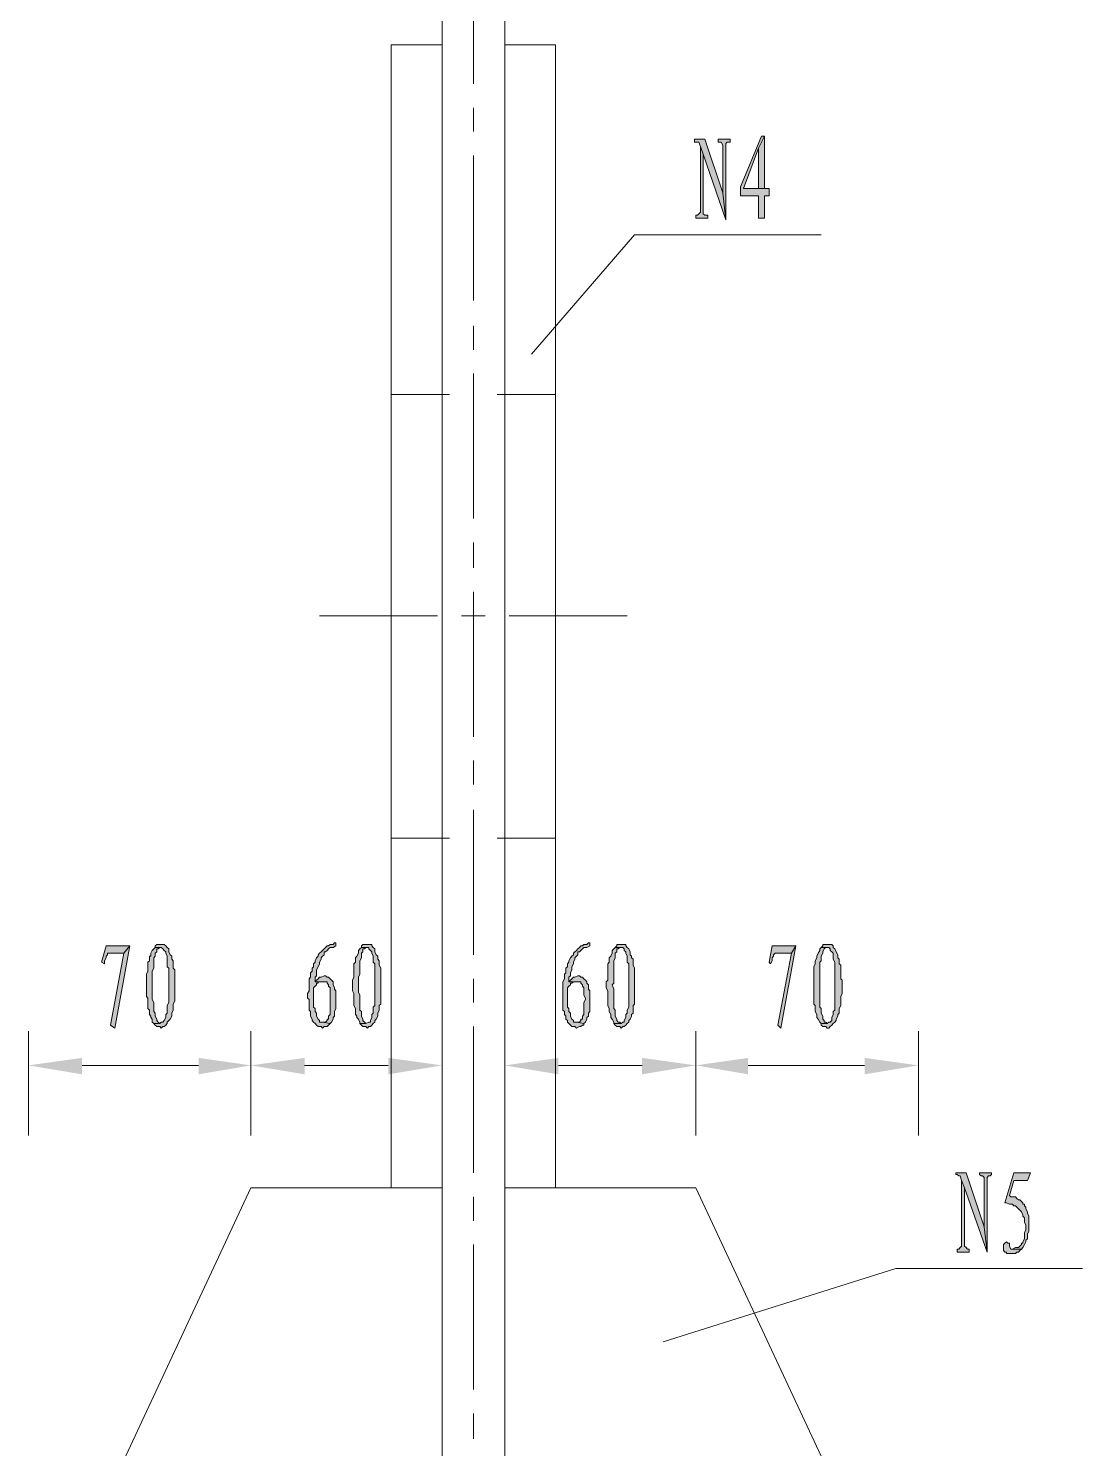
# Model space of a CAD drawing. Header units: millimetres. Extents: x 24 to 410, y 10 to 282.
# Drawn here: x 188.17 to 218.06, y 221.17 to 261.41 of the extents above; entities that cross this region are included whole.
import ezdxf

# ---------------------------------------------------------------- set-up
doc = ezdxf.new("R2010")
doc.units = ezdxf.units.MM

msp = doc.modelspace()

# ---------------------------------------------------------------- hatches: boundary and pattern name
h = msp.add_hatch(color=7)
h.dxf.hatch_style = 2
h.paths.add_polyline_path([(209.042, 258.360333), (208.957333, 258.360333), (208.364667, 256.921), (208.364667, 256.667), (208.872667, 256.667), (208.872667, 256.032), (209.042, 256.032), (209.042, 256.667), (209.169, 256.667), (209.169, 256.878667), (209.042, 256.878667), (208.449333, 256.878667), (208.872667, 258.021667)])
h = msp.add_hatch(color=7)
h.dxf.hatch_style = 2
h.paths.add_polyline_path([(209.042, 258.360333), (208.872667, 258.021667), (208.872667, 256.878667), (208.449333, 256.878667), (209.042, 256.878667)])
h = msp.add_hatch(color=7)
h.dxf.hatch_style = 2
h.paths.add_polyline_path([(207.348667, 258.275667), (207.052333, 258.275667), (207.052333, 258.191), (207.179333, 258.191), (207.221667, 258.064), (207.306333, 257.852333), (207.941333, 255.989667), (207.856667, 256.751667)])
h = msp.add_hatch(color=7)
h.dxf.hatch_style = 2
h.paths.add_polyline_path([(207.221667, 258.064), (207.221667, 256.201333), (207.179333, 256.159), (207.137, 256.116667), (207.094667, 256.116667), (207.094667, 256.032), (207.433333, 256.032), (207.433333, 256.116667), (207.348667, 256.116667), (207.306333, 256.159), (207.306333, 257.852333)])
h = msp.add_hatch(color=7)
h.dxf.hatch_style = 2
h.paths.add_polyline_path([(208.068333, 258.275667), (207.729667, 258.275667), (207.729667, 258.191), (207.814333, 258.191), (207.856667, 258.106333), (207.856667, 256.751667), (207.941333, 255.989667), (207.941333, 258.148667), (207.983667, 258.191), (208.068333, 258.191)])
h = msp.add_hatch(color=7)
h.dxf.hatch_style = 2
h.paths.add_polyline_path([(191.050333, 235.415667), (190.373, 235.415667), (190.246, 234.95), (190.330667, 234.907667), (190.330667, 234.992333), (190.373, 235.077), (190.373, 235.119333), (190.415333, 235.161667), (190.415333, 235.204), (190.457667, 235.204), (190.881, 235.204)])
h = msp.add_hatch(color=7)
h.dxf.hatch_style = 2
h.paths.add_polyline_path([(191.050333, 235.415667), (190.881, 235.204), (190.5, 233.172), (190.627, 233.087333)])
h = msp.add_hatch(color=7)
h.dxf.hatch_style = 2
h.paths.add_polyline_path([(191.939333, 235.458), (191.812333, 235.458), (191.77, 235.415667), (191.77, 235.373333), (191.939333, 235.373333), (191.981667, 235.331), (192.024, 235.288667), (192.066333, 235.246333), (192.066333, 235.204), (192.108667, 235.119333), (192.108667, 234.823), (192.151, 234.780667), (192.151, 234.315), (192.151, 234.272667), (192.151, 233.807), (192.108667, 233.722333), (192.108667, 233.510667), (192.066333, 233.468333), (192.066333, 233.383667), (192.024, 233.299), (191.981667, 233.256667), (191.939333, 233.256667), (191.897, 233.214333), (191.727667, 233.214333), (191.77, 233.172), (191.812333, 233.129667), (191.897, 233.129667), (191.939333, 233.087333), (191.981667, 233.129667), (192.024, 233.129667), (192.066333, 233.172), (192.108667, 233.214333), (192.108667, 233.256667), (192.151, 233.299), (192.193333, 233.341333), (192.235667, 233.426), (192.235667, 233.510667), (192.278, 233.595333), (192.278, 233.764667), (192.320333, 233.849333), (192.320333, 234.738333), (192.278, 234.780667), (192.278, 234.992333), (192.235667, 235.034667), (192.235667, 235.119333), (192.193333, 235.161667), (192.151, 235.246333), (192.151, 235.331), (192.108667, 235.373333), (192.066333, 235.415667), (192.024, 235.458)])
h = msp.add_hatch(color=7)
h.dxf.hatch_style = 2
h.paths.add_polyline_path([(196.892333, 235.500333), (196.85, 235.500333), (196.807667, 235.458), (196.723, 235.458), (196.680667, 235.415667), (196.638333, 235.415667), (196.596, 235.373333), (196.553667, 235.331), (196.511333, 235.288667), (196.469, 235.246333), (196.426667, 235.204), (196.384333, 235.161667), (196.384333, 235.119333), (196.342, 235.077), (196.299667, 234.992333), (196.299667, 234.95), (196.257333, 234.907667), (196.257333, 234.823), (196.215, 234.780667), (196.215, 234.696), (196.172667, 234.653667), (196.172667, 234.526667), (196.130333, 234.484333), (196.130333, 234.399667), (196.130333, 234.357333), (196.130333, 234.145667), (196.088, 234.061), (196.088, 233.934), (196.130333, 233.891667), (196.130333, 233.595333), (196.172667, 233.553), (196.172667, 233.426), (196.215, 233.341333), (196.215, 233.299), (196.257333, 233.256667), (196.299667, 233.214333), (196.342, 233.172), (196.384333, 233.129667), (196.469, 233.129667), (196.511333, 233.087333), (196.553667, 233.129667), (196.638333, 233.129667), (196.680667, 233.172), (196.723, 233.214333), (196.511333, 233.256667), (196.426667, 233.256667), (196.426667, 233.299), (196.384333, 233.341333), (196.342, 233.426), (196.342, 233.510667), (196.299667, 233.553), (196.299667, 233.637667), (196.257333, 233.68), (196.257333, 234.230333), (196.299667, 234.272667), (196.342, 234.315), (196.342, 234.357333), (196.384333, 234.357333), (196.384333, 234.399667), (196.469, 234.399667), (196.553667, 234.399667), (196.299667, 234.399667), (196.299667, 234.526667), (196.342, 234.569), (196.342, 234.738333), (196.384333, 234.823), (196.426667, 234.907667), (196.426667, 234.95), (196.469, 235.034667), (196.469, 235.077), (196.511333, 235.119333), (196.553667, 235.161667), (196.553667, 235.246333), (196.596, 235.246333), (196.638333, 235.288667), (196.680667, 235.331), (196.723, 235.373333), (196.807667, 235.373333), (196.892333, 235.415667)])
h = msp.add_hatch(color=7)
h.dxf.hatch_style = 2
h.paths.add_polyline_path([(197.781333, 235.458), (197.654333, 235.458), (197.612, 235.415667), (197.612, 235.373333), (197.781333, 235.373333), (197.823667, 235.373333), (197.823667, 235.331), (197.866, 235.288667), (197.908333, 235.246333), (197.908333, 235.204), (197.950667, 235.119333), (197.950667, 234.95), (197.993, 234.907667), (197.993, 234.315), (197.993, 234.272667), (197.993, 233.722333), (197.950667, 233.68), (197.950667, 233.510667), (197.908333, 233.468333), (197.908333, 233.383667), (197.866, 233.299), (197.866, 233.256667), (197.823667, 233.256667), (197.739, 233.214333), (197.569667, 233.214333), (197.612, 233.172), (197.654333, 233.129667), (197.739, 233.129667), (197.781333, 233.087333), (197.823667, 233.129667), (197.866, 233.129667), (197.908333, 233.172), (197.950667, 233.214333), (197.993, 233.256667), (197.993, 233.299), (198.035333, 233.341333), (198.077667, 233.426), (198.077667, 233.510667), (198.12, 233.595333), (198.12, 233.722333), (198.162333, 233.764667), (198.162333, 234.780667), (198.12, 234.865333), (198.12, 234.992333), (198.077667, 235.034667), (198.077667, 235.119333), (198.035333, 235.161667), (197.993, 235.246333), (197.993, 235.331), (197.950667, 235.373333), (197.908333, 235.415667), (197.908333, 235.458), (197.866, 235.458)])
h = msp.add_hatch(color=7)
h.dxf.hatch_style = 2
h.paths.add_polyline_path([(204.089, 235.500333), (204.046667, 235.500333), (204.004333, 235.458), (203.919667, 235.458), (203.877333, 235.415667), (203.835, 235.415667), (203.792667, 235.373333), (203.750333, 235.331), (203.708, 235.288667), (203.665667, 235.246333), (203.623333, 235.204), (203.623333, 235.161667), (203.581, 235.119333), (203.538667, 235.077), (203.496333, 234.992333), (203.496333, 234.95), (203.454, 234.907667), (203.454, 234.823), (203.411667, 234.780667), (203.411667, 234.653667), (203.369333, 234.611333), (203.369333, 234.484333), (203.327, 234.399667), (203.327, 234.357333), (203.327, 233.595333), (203.369333, 233.553), (203.369333, 233.468333), (203.411667, 233.426), (203.411667, 233.341333), (203.454, 233.299), (203.454, 233.256667), (203.496333, 233.214333), (203.538667, 233.172), (203.581, 233.129667), (203.665667, 233.129667), (203.708, 233.087333), (203.792667, 233.129667), (203.835, 233.129667), (203.877333, 233.172), (203.919667, 233.172), (203.919667, 233.214333), (203.708, 233.256667), (203.623333, 233.256667), (203.623333, 233.299), (203.581, 233.341333), (203.538667, 233.426), (203.538667, 233.510667), (203.496333, 233.553), (203.496333, 233.637667), (203.454, 233.68), (203.454, 234.230333), (203.496333, 234.272667), (203.538667, 234.315), (203.538667, 234.357333), (203.581, 234.357333), (203.623333, 234.399667), (203.750333, 234.399667), (203.496333, 234.399667), (203.496333, 234.526667), (203.538667, 234.569), (203.538667, 234.653667), (203.581, 234.738333), (203.581, 234.823), (203.623333, 234.907667), (203.623333, 234.95), (203.665667, 235.034667), (203.665667, 235.077), (203.708, 235.119333), (203.750333, 235.161667), (203.750333, 235.246333), (203.792667, 235.246333), (203.835, 235.288667), (203.877333, 235.331), (203.919667, 235.373333), (204.004333, 235.373333), (204.089, 235.415667)])
h = msp.add_hatch(color=7)
h.dxf.hatch_style = 2
h.paths.add_polyline_path([(204.978, 235.458), (204.851, 235.458), (204.851, 235.415667), (204.808667, 235.373333), (205.020333, 235.373333), (205.062667, 235.331), (205.062667, 235.288667), (205.105, 235.246333), (205.105, 235.204), (205.147333, 235.119333), (205.147333, 234.95), (205.189667, 234.907667), (205.189667, 234.315), (205.189667, 234.272667), (205.189667, 233.68), (205.147333, 233.595333), (205.147333, 233.510667), (205.105, 233.468333), (205.105, 233.383667), (205.062667, 233.299), (205.062667, 233.256667), (205.020333, 233.256667), (204.978, 233.214333), (204.766333, 233.214333), (204.808667, 233.172), (204.851, 233.129667), (204.935667, 233.129667), (204.978, 233.087333), (205.020333, 233.129667), (205.062667, 233.129667), (205.105, 233.172), (205.147333, 233.214333), (205.189667, 233.256667), (205.189667, 233.299), (205.232, 233.341333), (205.274333, 233.426), (205.274333, 233.468333), (205.316667, 233.510667), (205.316667, 233.722333), (205.359, 233.764667), (205.359, 234.780667), (205.316667, 234.865333), (205.316667, 235.034667), (205.274333, 235.077), (205.274333, 235.119333), (205.232, 235.161667), (205.232, 235.246333), (205.189667, 235.331), (205.147333, 235.373333), (205.105, 235.415667), (205.105, 235.458), (205.062667, 235.458)])
h = msp.add_hatch(color=7)
h.dxf.hatch_style = 2
h.paths.add_polyline_path([(209.931, 235.415667), (209.253667, 235.415667), (209.169, 234.95), (209.211333, 234.907667), (209.253667, 234.992333), (209.253667, 235.077), (209.296, 235.119333), (209.296, 235.161667), (209.338333, 235.204), (209.804, 235.204)])
h = msp.add_hatch(color=7)
h.dxf.hatch_style = 2
h.paths.add_polyline_path([(209.931, 235.415667), (209.804, 235.204), (209.423, 233.172), (209.507667, 233.087333)])
h = msp.add_hatch(color=7)
h.dxf.hatch_style = 2
h.paths.add_polyline_path([(210.82, 235.458), (210.693, 235.458), (210.693, 235.415667), (210.650667, 235.373333), (210.862333, 235.373333), (210.904667, 235.331), (210.904667, 235.288667), (210.947, 235.246333), (210.989333, 235.204), (210.989333, 235.034667), (211.031667, 234.95), (211.031667, 234.315), (211.031667, 234.272667), (211.031667, 233.595333), (210.989333, 233.553), (210.989333, 233.468333), (210.947, 233.383667), (210.947, 233.299), (210.904667, 233.256667), (210.862333, 233.256667), (210.82, 233.214333), (210.650667, 233.214333), (210.650667, 233.172), (210.693, 233.129667), (210.777667, 233.129667), (210.82, 233.087333), (210.862333, 233.087333), (210.904667, 233.129667), (210.947, 233.172), (210.989333, 233.214333), (211.031667, 233.256667), (211.074, 233.299), (211.074, 233.341333), (211.116333, 233.426), (211.116333, 233.468333), (211.158667, 233.510667), (211.158667, 233.637667), (211.201, 233.722333), (211.201, 233.976333), (211.243333, 234.061), (211.243333, 234.442), (211.201, 234.484333), (211.201, 234.865333), (211.158667, 234.907667), (211.158667, 235.034667), (211.116333, 235.077), (211.116333, 235.161667), (211.074, 235.246333), (211.031667, 235.331), (210.989333, 235.373333), (210.989333, 235.415667), (210.947, 235.458)])
h = msp.add_hatch(color=7)
h.dxf.hatch_style = 2
h.paths.add_polyline_path([(191.77, 235.373333), (191.727667, 235.331), (191.685333, 235.288667), (191.643, 235.204), (191.643, 235.119333), (191.600667, 235.119333), (191.600667, 234.992333), (191.558333, 234.95), (191.558333, 234.696), (191.516, 234.611333), (191.516, 233.976333), (191.558333, 233.934), (191.558333, 233.722333), (191.558333, 233.637667), (191.600667, 233.595333), (191.600667, 233.468333), (191.643, 233.426), (191.643, 233.383667), (191.685333, 233.341333), (191.685333, 233.256667), (191.727667, 233.214333), (191.897, 233.214333), (191.854667, 233.256667), (191.812333, 233.299), (191.812333, 233.341333), (191.77, 233.426), (191.77, 233.510667), (191.727667, 233.553), (191.727667, 233.807), (191.685333, 233.891667), (191.685333, 234.696), (191.727667, 234.780667), (191.727667, 235.077), (191.77, 235.119333), (191.77, 235.204), (191.812333, 235.246333), (191.812333, 235.331), (191.854667, 235.331), (191.897, 235.373333), (191.939333, 235.373333)])
h = msp.add_hatch(color=7)
h.dxf.hatch_style = 2
h.paths.add_polyline_path([(197.612, 235.373333), (197.569667, 235.331), (197.527333, 235.288667), (197.527333, 235.204), (197.485, 235.119333), (197.442667, 235.077), (197.442667, 234.95), (197.400333, 234.907667), (197.400333, 234.526667), (197.358, 234.442), (197.358, 234.145667), (197.400333, 234.061), (197.400333, 233.722333), (197.442667, 233.637667), (197.442667, 233.468333), (197.485, 233.426), (197.485, 233.383667), (197.527333, 233.341333), (197.569667, 233.256667), (197.569667, 233.214333), (197.739, 233.214333), (197.696667, 233.256667), (197.654333, 233.299), (197.654333, 233.341333), (197.612, 233.426), (197.612, 233.553), (197.569667, 233.595333), (197.569667, 234.018667), (197.527333, 234.103333), (197.527333, 234.526667), (197.569667, 234.611333), (197.569667, 234.992333), (197.612, 235.077), (197.612, 235.204), (197.654333, 235.246333), (197.654333, 235.331), (197.696667, 235.331), (197.739, 235.373333), (197.781333, 235.373333)])
h = msp.add_hatch(color=7)
h.dxf.hatch_style = 2
h.paths.add_polyline_path([(204.808667, 235.373333), (204.766333, 235.331), (204.724, 235.288667), (204.724, 235.204), (204.681667, 235.119333), (204.639333, 235.077), (204.639333, 234.95), (204.597, 234.907667), (204.597, 234.442), (204.554667, 234.399667), (204.554667, 234.230333), (204.597, 234.145667), (204.597, 233.722333), (204.639333, 233.637667), (204.639333, 233.553), (204.681667, 233.468333), (204.681667, 233.383667), (204.724, 233.341333), (204.766333, 233.256667), (204.766333, 233.214333), (204.978, 233.214333), (204.935667, 233.256667), (204.893333, 233.256667), (204.851, 233.299), (204.851, 233.341333), (204.808667, 233.426), (204.808667, 233.595333), (204.766333, 233.637667), (204.766333, 234.188), (204.724, 234.315), (204.766333, 234.357333), (204.766333, 234.992333), (204.808667, 235.077), (204.808667, 235.204), (204.851, 235.246333), (204.851, 235.331), (204.893333, 235.331), (204.935667, 235.373333), (204.978, 235.373333)])
h = msp.add_hatch(color=7)
h.dxf.hatch_style = 2
h.paths.add_polyline_path([(210.650667, 235.373333), (210.608333, 235.331), (210.608333, 235.288667), (210.566, 235.204), (210.523667, 235.119333), (210.523667, 235.077), (210.481333, 234.992333), (210.481333, 234.907667), (210.439, 234.823), (210.439, 233.764667), (210.481333, 233.722333), (210.481333, 233.637667), (210.481333, 233.553), (210.523667, 233.468333), (210.523667, 233.383667), (210.566, 233.341333), (210.608333, 233.256667), (210.650667, 233.214333), (210.82, 233.214333), (210.777667, 233.256667), (210.735333, 233.256667), (210.735333, 233.299), (210.693, 233.341333), (210.693, 233.426), (210.650667, 233.510667), (210.650667, 233.637667), (210.608333, 233.68), (210.608333, 234.95), (210.650667, 234.992333), (210.650667, 235.119333), (210.693, 235.204), (210.693, 235.246333), (210.735333, 235.331), (210.777667, 235.373333), (210.82, 235.373333)])
h = msp.add_hatch(color=7)
h.dxf.hatch_style = 2
h.paths.add_polyline_path([(196.596, 234.569), (196.553667, 234.569), (196.469, 234.526667), (196.426667, 234.526667), (196.384333, 234.484333), (196.342, 234.442), (196.299667, 234.399667), (196.638333, 234.399667), (196.638333, 234.357333), (196.680667, 234.315), (196.680667, 234.272667), (196.723, 234.230333), (196.723, 233.468333), (196.680667, 233.426), (196.680667, 233.341333), (196.638333, 233.341333), (196.638333, 233.299), (196.596, 233.256667), (196.511333, 233.256667), (196.723, 233.214333), (196.765333, 233.256667), (196.807667, 233.341333), (196.807667, 233.383667), (196.85, 233.426), (196.85, 233.553), (196.892333, 233.637667), (196.892333, 234.145667), (196.85, 234.188), (196.85, 234.230333), (196.807667, 234.315), (196.807667, 234.399667), (196.765333, 234.442), (196.723, 234.484333), (196.680667, 234.526667), (196.638333, 234.526667)])
h = msp.add_hatch(color=7)
h.dxf.hatch_style = 2
h.paths.add_polyline_path([(203.792667, 234.569), (203.750333, 234.569), (203.665667, 234.526667), (203.623333, 234.526667), (203.581, 234.484333), (203.538667, 234.442), (203.496333, 234.399667), (203.835, 234.399667), (203.835, 234.357333), (203.877333, 234.315), (203.877333, 234.272667), (203.919667, 234.230333), (203.919667, 234.018667), (203.962, 233.934), (203.962, 233.891667), (203.919667, 233.807), (203.919667, 233.468333), (203.877333, 233.426), (203.877333, 233.341333), (203.835, 233.341333), (203.835, 233.299), (203.792667, 233.256667), (203.708, 233.256667), (203.919667, 233.214333), (203.962, 233.256667), (204.004333, 233.341333), (204.004333, 233.383667), (204.046667, 233.426), (204.046667, 233.510667), (204.089, 233.553), (204.089, 234.145667), (204.046667, 234.188), (204.046667, 234.315), (204.004333, 234.357333), (204.004333, 234.399667), (203.962, 234.442), (203.919667, 234.484333), (203.877333, 234.526667), (203.835, 234.526667)])
h = msp.add_hatch(color=7)
h.dxf.hatch_style = 2
h.paths.add_polyline_path([(189.695667, 232.240667), (189.695667, 231.775), (188.171667, 232.029)])
h = msp.add_hatch(color=7)
h.dxf.hatch_style = 2
h.paths.add_polyline_path([(192.997667, 232.240667), (192.997667, 231.775), (194.479333, 232.029)])
h = msp.add_hatch(color=7)
h.dxf.hatch_style = 2
h.paths.add_polyline_path([(196.003333, 232.240667), (196.003333, 231.775), (194.479333, 232.029)])
h = msp.add_hatch(color=7)
h.dxf.hatch_style = 2
h.paths.add_polyline_path([(198.374, 232.240667), (198.374, 231.775), (199.898, 232.029)])
h = msp.add_hatch(color=7)
h.dxf.hatch_style = 2
h.paths.add_polyline_path([(203.2, 232.240667), (203.2, 231.775), (201.676, 232.029)])
h = msp.add_hatch(color=7)
h.dxf.hatch_style = 2
h.paths.add_polyline_path([(205.570667, 232.240667), (205.570667, 231.775), (207.094667, 232.029)])
h = msp.add_hatch(color=7)
h.dxf.hatch_style = 2
h.paths.add_polyline_path([(208.576333, 232.240667), (208.576333, 231.775), (207.094667, 232.029)])
h = msp.add_hatch(color=7)
h.dxf.hatch_style = 2
h.paths.add_polyline_path([(211.878333, 232.240667), (211.878333, 231.775), (213.402333, 232.029)])
h = msp.add_hatch(color=7)
h.dxf.hatch_style = 2
h.paths.add_polyline_path([(214.757, 228.981), (214.460667, 228.981), (214.460667, 228.938667), (214.503, 228.938667), (214.545333, 228.896333), (214.587667, 228.896333), (214.63, 228.769333), (214.714667, 228.557667), (215.349667, 226.737333), (215.265, 227.457)])
h = msp.add_hatch(color=7)
h.dxf.hatch_style = 2
h.paths.add_polyline_path([(215.476667, 228.981), (215.138, 228.981), (215.138, 228.938667), (215.180333, 228.896333), (215.222667, 228.896333), (215.265, 228.854), (215.265, 227.457), (215.349667, 226.737333), (215.349667, 228.854), (215.392, 228.896333), (215.434333, 228.896333), (215.476667, 228.938667)])
h = msp.add_hatch(color=7)
h.dxf.hatch_style = 2
h.paths.add_polyline_path([(216.577333, 228.981), (216.111667, 228.981), (215.857667, 228.134333), (215.9, 228.134333), (215.984667, 228.092), (216.069333, 228.092), (216.111667, 228.049667), (216.154, 228.049667), (216.196333, 228.007333), (216.238667, 227.965), (216.281, 227.922667), (216.323333, 227.880333), (216.365667, 227.795667), (216.365667, 227.753333), (216.408, 227.711), (216.408, 227.584), (216.450333, 227.499333), (216.450333, 227.372333), (216.408, 227.287667), (216.408, 227.160667), (216.408, 227.118333), (216.365667, 227.033667), (216.365667, 226.991333), (216.323333, 226.991333), (216.323333, 226.949), (216.281, 226.906667), (216.238667, 226.864333), (216.154, 226.864333), (216.069333, 226.822), (216.027, 226.822), (216.323333, 226.822), (216.365667, 226.864333), (216.408, 226.949), (216.450333, 227.033667), (216.450333, 227.076), (216.492667, 227.118333), (216.492667, 227.245333), (216.535, 227.33), (216.535, 227.753333), (216.492667, 227.838), (216.492667, 227.880333), (216.450333, 227.965), (216.450333, 228.007333), (216.408, 228.049667), (216.408, 228.092), (216.365667, 228.092), (216.365667, 228.134333), (216.323333, 228.176667), (216.281, 228.219), (216.238667, 228.219), (216.196333, 228.261333), (216.154, 228.303667), (216.027, 228.303667), (215.984667, 228.346), (216.111667, 228.769333), (216.492667, 228.769333)])
h = msp.add_hatch(color=7)
h.dxf.hatch_style = 2
h.paths.add_polyline_path([(214.63, 228.769333), (214.63, 226.906667), (214.587667, 226.864333), (214.545333, 226.822), (214.503, 226.822), (214.503, 226.737333), (214.841667, 226.737333), (214.841667, 226.822), (214.799333, 226.822), (214.757, 226.864333), (214.714667, 226.906667), (214.714667, 228.557667)])
h = msp.add_hatch(color=7)
h.dxf.hatch_style = 2
h.paths.add_polyline_path([(215.9, 227.033667), (215.857667, 226.991333), (215.815333, 226.949), (215.815333, 226.779667), (215.857667, 226.737333), (215.9, 226.737333), (215.9, 226.695), (216.154, 226.695), (216.196333, 226.737333), (216.238667, 226.737333), (216.281, 226.779667), (216.323333, 226.822), (216.027, 226.822), (215.984667, 226.906667), (215.984667, 226.991333), (215.942333, 226.991333)])

# ---------------------------------------------------------------- linework, layer by layer
at = {"color": 7, "lineweight": 0}
for points in [[(199.898, 211.455), (199.898, 267.250333)], [(201.676, 211.455), (201.676, 267.250333)], [(200.787, 259.842), (200.787, 263.990667)], [(198.458667, 228.557667), (198.458667, 260.942667)], [(198.458667, 260.942667), (199.898, 260.942667)], [(201.676, 260.942667), (203.115333, 260.942667)], [(203.115333, 228.557667), (203.115333, 260.942667)], [(200.787, 258.487333), (200.787, 259.164667)], [(200.787, 253.703667), (200.787, 257.81)], [(210.650667, 255.566333), (205.359, 255.566333), (202.438, 252.179667)], [(200.787, 252.306667), (200.787, 252.984)], [(200.787, 247.523), (200.787, 251.629333)], [(198.458667, 251.036667), (200.109667, 251.036667)], [(201.464333, 251.036667), (203.115333, 251.036667)], [(200.787, 246.126), (200.787, 246.845667)], [(200.787, 241.342333), (200.787, 245.448667)], [(199.771, 244.771333), (196.426667, 244.771333)], [(201.125667, 244.771333), (200.448333, 244.771333)], [(205.147333, 244.771333), (201.803, 244.771333)], [(200.787, 239.987667), (200.787, 240.665)], [(200.787, 235.161667), (200.787, 239.268)], [(200.109667, 238.463667), (198.458667, 238.463667)], [(203.115333, 238.463667), (201.464333, 238.463667)], [(200.787, 233.807), (200.787, 234.484333)], [(188.171667, 230.039333), (188.171667, 233.002667)], [(194.479333, 230.039333), (194.479333, 233.002667)], [(194.479333, 230.039333), (194.479333, 233.002667)], [(199.898, 232.198333), (199.898, 233.002667)], [(200.787, 228.981), (200.787, 233.129667)], [(201.676, 232.198333), (201.676, 233.002667)], [(207.094667, 230.039333), (207.094667, 233.002667)], [(207.094667, 230.039333), (207.094667, 233.002667)], [(213.402333, 230.039333), (213.402333, 233.002667)], [(192.997667, 232.029), (189.695667, 232.029)], [(198.374, 232.029), (196.003333, 232.029)], [(203.2, 232.029), (205.570667, 232.029)], [(208.576333, 232.029), (211.878333, 232.029)], [(199.898, 228.557667), (194.479333, 228.557667), (188.171667, 215.053333)], [(198.458667, 228.557667), (199.898, 228.557667)], [(200.787, 227.626333), (200.787, 228.303667)], [(201.676, 228.557667), (203.115333, 228.557667)], [(201.676, 228.557667), (207.094667, 228.557667), (213.402333, 215.053333)], [(200.787, 222.842667), (200.787, 226.949)], [(218.059, 226.271667), (212.767333, 226.271667), (206.163333, 224.197333)], [(200.787, 221.445667), (200.787, 222.165333)]]:
    msp.add_lwpolyline(points, dxfattribs=at)
for points in [[(209.042, 258.360333), (208.957333, 258.360333), (208.364667, 256.921), (208.364667, 256.667), (208.872667, 256.667), (208.872667, 256.032), (209.042, 256.032), (209.042, 256.667), (209.169, 256.667), (209.169, 256.878667), (209.042, 256.878667), (208.449333, 256.878667), (208.872667, 258.021667)], [(209.042, 258.360333), (208.872667, 258.021667), (208.872667, 256.878667), (208.449333, 256.878667), (209.042, 256.878667)], [(207.348667, 258.275667), (207.052333, 258.275667), (207.052333, 258.191), (207.179333, 258.191), (207.221667, 258.064), (207.306333, 257.852333), (207.941333, 255.989667), (207.856667, 256.751667)], [(207.221667, 258.064), (207.221667, 256.201333), (207.179333, 256.159), (207.137, 256.116667), (207.094667, 256.116667), (207.094667, 256.032), (207.433333, 256.032), (207.433333, 256.116667), (207.348667, 256.116667), (207.306333, 256.159), (207.306333, 257.852333)], [(208.068333, 258.275667), (207.729667, 258.275667), (207.729667, 258.191), (207.814333, 258.191), (207.856667, 258.106333), (207.856667, 256.751667), (207.941333, 255.989667), (207.941333, 258.148667), (207.983667, 258.191), (208.068333, 258.191)], [(191.050333, 235.415667), (190.373, 235.415667), (190.246, 234.95), (190.330667, 234.907667), (190.330667, 234.992333), (190.373, 235.077), (190.373, 235.119333), (190.415333, 235.161667), (190.415333, 235.204), (190.457667, 235.204), (190.881, 235.204)], [(191.050333, 235.415667), (190.881, 235.204), (190.5, 233.172), (190.627, 233.087333)], [(191.939333, 235.458), (191.812333, 235.458), (191.77, 235.415667), (191.77, 235.373333), (191.939333, 235.373333), (191.981667, 235.331), (192.024, 235.288667), (192.066333, 235.246333), (192.066333, 235.204), (192.108667, 235.119333), (192.108667, 234.823), (192.151, 234.780667), (192.151, 234.315), (192.151, 234.272667), (192.151, 233.807), (192.108667, 233.722333), (192.108667, 233.510667), (192.066333, 233.468333), (192.066333, 233.383667), (192.024, 233.299), (191.981667, 233.256667), (191.939333, 233.256667), (191.897, 233.214333), (191.727667, 233.214333), (191.77, 233.172), (191.812333, 233.129667), (191.897, 233.129667), (191.939333, 233.087333), (191.981667, 233.129667), (192.024, 233.129667), (192.066333, 233.172), (192.108667, 233.214333), (192.108667, 233.256667), (192.151, 233.299), (192.193333, 233.341333), (192.235667, 233.426), (192.235667, 233.510667), (192.278, 233.595333), (192.278, 233.764667), (192.320333, 233.849333), (192.320333, 234.738333), (192.278, 234.780667), (192.278, 234.992333), (192.235667, 235.034667), (192.235667, 235.119333), (192.193333, 235.161667), (192.151, 235.246333), (192.151, 235.331), (192.108667, 235.373333), (192.066333, 235.415667), (192.024, 235.458)], [(196.892333, 235.500333), (196.85, 235.500333), (196.807667, 235.458), (196.723, 235.458), (196.680667, 235.415667), (196.638333, 235.415667), (196.596, 235.373333), (196.553667, 235.331), (196.511333, 235.288667), (196.469, 235.246333), (196.426667, 235.204), (196.384333, 235.161667), (196.384333, 235.119333), (196.342, 235.077), (196.299667, 234.992333), (196.299667, 234.95), (196.257333, 234.907667), (196.257333, 234.823), (196.215, 234.780667), (196.215, 234.696), (196.172667, 234.653667), (196.172667, 234.526667), (196.130333, 234.484333), (196.130333, 234.399667), (196.130333, 234.357333), (196.130333, 234.145667), (196.088, 234.061), (196.088, 233.934), (196.130333, 233.891667), (196.130333, 233.595333), (196.172667, 233.553), (196.172667, 233.426), (196.215, 233.341333), (196.215, 233.299), (196.257333, 233.256667), (196.299667, 233.214333), (196.342, 233.172), (196.384333, 233.129667), (196.469, 233.129667), (196.511333, 233.087333), (196.553667, 233.129667), (196.638333, 233.129667), (196.680667, 233.172), (196.723, 233.214333), (196.511333, 233.256667), (196.426667, 233.256667), (196.426667, 233.299), (196.384333, 233.341333), (196.342, 233.426), (196.342, 233.510667), (196.299667, 233.553), (196.299667, 233.637667), (196.257333, 233.68), (196.257333, 234.230333), (196.299667, 234.272667), (196.342, 234.315), (196.342, 234.357333), (196.384333, 234.357333), (196.384333, 234.399667), (196.469, 234.399667), (196.553667, 234.399667), (196.299667, 234.399667), (196.299667, 234.526667), (196.342, 234.569), (196.342, 234.738333), (196.384333, 234.823), (196.426667, 234.907667), (196.426667, 234.95), (196.469, 235.034667), (196.469, 235.077), (196.511333, 235.119333), (196.553667, 235.161667), (196.553667, 235.246333), (196.596, 235.246333), (196.638333, 235.288667), (196.680667, 235.331), (196.723, 235.373333), (196.807667, 235.373333), (196.892333, 235.415667)], [(197.781333, 235.458), (197.654333, 235.458), (197.612, 235.415667), (197.612, 235.373333), (197.781333, 235.373333), (197.823667, 235.373333), (197.823667, 235.331), (197.866, 235.288667), (197.908333, 235.246333), (197.908333, 235.204), (197.950667, 235.119333), (197.950667, 234.95), (197.993, 234.907667), (197.993, 234.315), (197.993, 234.272667), (197.993, 233.722333), (197.950667, 233.68), (197.950667, 233.510667), (197.908333, 233.468333), (197.908333, 233.383667), (197.866, 233.299), (197.866, 233.256667), (197.823667, 233.256667), (197.739, 233.214333), (197.569667, 233.214333), (197.612, 233.172), (197.654333, 233.129667), (197.739, 233.129667), (197.781333, 233.087333), (197.823667, 233.129667), (197.866, 233.129667), (197.908333, 233.172), (197.950667, 233.214333), (197.993, 233.256667), (197.993, 233.299), (198.035333, 233.341333), (198.077667, 233.426), (198.077667, 233.510667), (198.12, 233.595333), (198.12, 233.722333), (198.162333, 233.764667), (198.162333, 234.780667), (198.12, 234.865333), (198.12, 234.992333), (198.077667, 235.034667), (198.077667, 235.119333), (198.035333, 235.161667), (197.993, 235.246333), (197.993, 235.331), (197.950667, 235.373333), (197.908333, 235.415667), (197.908333, 235.458), (197.866, 235.458)], [(204.089, 235.500333), (204.046667, 235.500333), (204.004333, 235.458), (203.919667, 235.458), (203.877333, 235.415667), (203.835, 235.415667), (203.792667, 235.373333), (203.750333, 235.331), (203.708, 235.288667), (203.665667, 235.246333), (203.623333, 235.204), (203.623333, 235.161667), (203.581, 235.119333), (203.538667, 235.077), (203.496333, 234.992333), (203.496333, 234.95), (203.454, 234.907667), (203.454, 234.823), (203.411667, 234.780667), (203.411667, 234.653667), (203.369333, 234.611333), (203.369333, 234.484333), (203.327, 234.399667), (203.327, 234.357333), (203.327, 233.595333), (203.369333, 233.553), (203.369333, 233.468333), (203.411667, 233.426), (203.411667, 233.341333), (203.454, 233.299), (203.454, 233.256667), (203.496333, 233.214333), (203.538667, 233.172), (203.581, 233.129667), (203.665667, 233.129667), (203.708, 233.087333), (203.792667, 233.129667), (203.835, 233.129667), (203.877333, 233.172), (203.919667, 233.172), (203.919667, 233.214333), (203.708, 233.256667), (203.623333, 233.256667), (203.623333, 233.299), (203.581, 233.341333), (203.538667, 233.426), (203.538667, 233.510667), (203.496333, 233.553), (203.496333, 233.637667), (203.454, 233.68), (203.454, 234.230333), (203.496333, 234.272667), (203.538667, 234.315), (203.538667, 234.357333), (203.581, 234.357333), (203.623333, 234.399667), (203.750333, 234.399667), (203.496333, 234.399667), (203.496333, 234.526667), (203.538667, 234.569), (203.538667, 234.653667), (203.581, 234.738333), (203.581, 234.823), (203.623333, 234.907667), (203.623333, 234.95), (203.665667, 235.034667), (203.665667, 235.077), (203.708, 235.119333), (203.750333, 235.161667), (203.750333, 235.246333), (203.792667, 235.246333), (203.835, 235.288667), (203.877333, 235.331), (203.919667, 235.373333), (204.004333, 235.373333), (204.089, 235.415667)], [(204.978, 235.458), (204.851, 235.458), (204.851, 235.415667), (204.808667, 235.373333), (205.020333, 235.373333), (205.062667, 235.331), (205.062667, 235.288667), (205.105, 235.246333), (205.105, 235.204), (205.147333, 235.119333), (205.147333, 234.95), (205.189667, 234.907667), (205.189667, 234.315), (205.189667, 234.272667), (205.189667, 233.68), (205.147333, 233.595333), (205.147333, 233.510667), (205.105, 233.468333), (205.105, 233.383667), (205.062667, 233.299), (205.062667, 233.256667), (205.020333, 233.256667), (204.978, 233.214333), (204.766333, 233.214333), (204.808667, 233.172), (204.851, 233.129667), (204.935667, 233.129667), (204.978, 233.087333), (205.020333, 233.129667), (205.062667, 233.129667), (205.105, 233.172), (205.147333, 233.214333), (205.189667, 233.256667), (205.189667, 233.299), (205.232, 233.341333), (205.274333, 233.426), (205.274333, 233.468333), (205.316667, 233.510667), (205.316667, 233.722333), (205.359, 233.764667), (205.359, 234.780667), (205.316667, 234.865333), (205.316667, 235.034667), (205.274333, 235.077), (205.274333, 235.119333), (205.232, 235.161667), (205.232, 235.246333), (205.189667, 235.331), (205.147333, 235.373333), (205.105, 235.415667), (205.105, 235.458), (205.062667, 235.458)], [(209.931, 235.415667), (209.253667, 235.415667), (209.169, 234.95), (209.211333, 234.907667), (209.253667, 234.992333), (209.253667, 235.077), (209.296, 235.119333), (209.296, 235.161667), (209.338333, 235.204), (209.804, 235.204)], [(209.931, 235.415667), (209.804, 235.204), (209.423, 233.172), (209.507667, 233.087333)], [(210.82, 235.458), (210.693, 235.458), (210.693, 235.415667), (210.650667, 235.373333), (210.862333, 235.373333), (210.904667, 235.331), (210.904667, 235.288667), (210.947, 235.246333), (210.989333, 235.204), (210.989333, 235.034667), (211.031667, 234.95), (211.031667, 234.315), (211.031667, 234.272667), (211.031667, 233.595333), (210.989333, 233.553), (210.989333, 233.468333), (210.947, 233.383667), (210.947, 233.299), (210.904667, 233.256667), (210.862333, 233.256667), (210.82, 233.214333), (210.650667, 233.214333), (210.650667, 233.172), (210.693, 233.129667), (210.777667, 233.129667), (210.82, 233.087333), (210.862333, 233.087333), (210.904667, 233.129667), (210.947, 233.172), (210.989333, 233.214333), (211.031667, 233.256667), (211.074, 233.299), (211.074, 233.341333), (211.116333, 233.426), (211.116333, 233.468333), (211.158667, 233.510667), (211.158667, 233.637667), (211.201, 233.722333), (211.201, 233.976333), (211.243333, 234.061), (211.243333, 234.442), (211.201, 234.484333), (211.201, 234.865333), (211.158667, 234.907667), (211.158667, 235.034667), (211.116333, 235.077), (211.116333, 235.161667), (211.074, 235.246333), (211.031667, 235.331), (210.989333, 235.373333), (210.989333, 235.415667), (210.947, 235.458)], [(191.77, 235.373333), (191.727667, 235.331), (191.685333, 235.288667), (191.643, 235.204), (191.643, 235.119333), (191.600667, 235.119333), (191.600667, 234.992333), (191.558333, 234.95), (191.558333, 234.696), (191.516, 234.611333), (191.516, 233.976333), (191.558333, 233.934), (191.558333, 233.722333), (191.558333, 233.637667), (191.600667, 233.595333), (191.600667, 233.468333), (191.643, 233.426), (191.643, 233.383667), (191.685333, 233.341333), (191.685333, 233.256667), (191.727667, 233.214333), (191.897, 233.214333), (191.854667, 233.256667), (191.812333, 233.299), (191.812333, 233.341333), (191.77, 233.426), (191.77, 233.510667), (191.727667, 233.553), (191.727667, 233.807), (191.685333, 233.891667), (191.685333, 234.696), (191.727667, 234.780667), (191.727667, 235.077), (191.77, 235.119333), (191.77, 235.204), (191.812333, 235.246333), (191.812333, 235.331), (191.854667, 235.331), (191.897, 235.373333), (191.939333, 235.373333)], [(197.612, 235.373333), (197.569667, 235.331), (197.527333, 235.288667), (197.527333, 235.204), (197.485, 235.119333), (197.442667, 235.077), (197.442667, 234.95), (197.400333, 234.907667), (197.400333, 234.526667), (197.358, 234.442), (197.358, 234.145667), (197.400333, 234.061), (197.400333, 233.722333), (197.442667, 233.637667), (197.442667, 233.468333), (197.485, 233.426), (197.485, 233.383667), (197.527333, 233.341333), (197.569667, 233.256667), (197.569667, 233.214333), (197.739, 233.214333), (197.696667, 233.256667), (197.654333, 233.299), (197.654333, 233.341333), (197.612, 233.426), (197.612, 233.553), (197.569667, 233.595333), (197.569667, 234.018667), (197.527333, 234.103333), (197.527333, 234.526667), (197.569667, 234.611333), (197.569667, 234.992333), (197.612, 235.077), (197.612, 235.204), (197.654333, 235.246333), (197.654333, 235.331), (197.696667, 235.331), (197.739, 235.373333), (197.781333, 235.373333)], [(204.808667, 235.373333), (204.766333, 235.331), (204.724, 235.288667), (204.724, 235.204), (204.681667, 235.119333), (204.639333, 235.077), (204.639333, 234.95), (204.597, 234.907667), (204.597, 234.442), (204.554667, 234.399667), (204.554667, 234.230333), (204.597, 234.145667), (204.597, 233.722333), (204.639333, 233.637667), (204.639333, 233.553), (204.681667, 233.468333), (204.681667, 233.383667), (204.724, 233.341333), (204.766333, 233.256667), (204.766333, 233.214333), (204.978, 233.214333), (204.935667, 233.256667), (204.893333, 233.256667), (204.851, 233.299), (204.851, 233.341333), (204.808667, 233.426), (204.808667, 233.595333), (204.766333, 233.637667), (204.766333, 234.188), (204.724, 234.315), (204.766333, 234.357333), (204.766333, 234.992333), (204.808667, 235.077), (204.808667, 235.204), (204.851, 235.246333), (204.851, 235.331), (204.893333, 235.331), (204.935667, 235.373333), (204.978, 235.373333)], [(210.650667, 235.373333), (210.608333, 235.331), (210.608333, 235.288667), (210.566, 235.204), (210.523667, 235.119333), (210.523667, 235.077), (210.481333, 234.992333), (210.481333, 234.907667), (210.439, 234.823), (210.439, 233.764667), (210.481333, 233.722333), (210.481333, 233.637667), (210.481333, 233.553), (210.523667, 233.468333), (210.523667, 233.383667), (210.566, 233.341333), (210.608333, 233.256667), (210.650667, 233.214333), (210.82, 233.214333), (210.777667, 233.256667), (210.735333, 233.256667), (210.735333, 233.299), (210.693, 233.341333), (210.693, 233.426), (210.650667, 233.510667), (210.650667, 233.637667), (210.608333, 233.68), (210.608333, 234.95), (210.650667, 234.992333), (210.650667, 235.119333), (210.693, 235.204), (210.693, 235.246333), (210.735333, 235.331), (210.777667, 235.373333), (210.82, 235.373333)], [(196.596, 234.569), (196.553667, 234.569), (196.469, 234.526667), (196.426667, 234.526667), (196.384333, 234.484333), (196.342, 234.442), (196.299667, 234.399667), (196.638333, 234.399667), (196.638333, 234.357333), (196.680667, 234.315), (196.680667, 234.272667), (196.723, 234.230333), (196.723, 233.468333), (196.680667, 233.426), (196.680667, 233.341333), (196.638333, 233.341333), (196.638333, 233.299), (196.596, 233.256667), (196.511333, 233.256667), (196.723, 233.214333), (196.765333, 233.256667), (196.807667, 233.341333), (196.807667, 233.383667), (196.85, 233.426), (196.85, 233.553), (196.892333, 233.637667), (196.892333, 234.145667), (196.85, 234.188), (196.85, 234.230333), (196.807667, 234.315), (196.807667, 234.399667), (196.765333, 234.442), (196.723, 234.484333), (196.680667, 234.526667), (196.638333, 234.526667)], [(203.792667, 234.569), (203.750333, 234.569), (203.665667, 234.526667), (203.623333, 234.526667), (203.581, 234.484333), (203.538667, 234.442), (203.496333, 234.399667), (203.835, 234.399667), (203.835, 234.357333), (203.877333, 234.315), (203.877333, 234.272667), (203.919667, 234.230333), (203.919667, 234.018667), (203.962, 233.934), (203.962, 233.891667), (203.919667, 233.807), (203.919667, 233.468333), (203.877333, 233.426), (203.877333, 233.341333), (203.835, 233.341333), (203.835, 233.299), (203.792667, 233.256667), (203.708, 233.256667), (203.919667, 233.214333), (203.962, 233.256667), (204.004333, 233.341333), (204.004333, 233.383667), (204.046667, 233.426), (204.046667, 233.510667), (204.089, 233.553), (204.089, 234.145667), (204.046667, 234.188), (204.046667, 234.315), (204.004333, 234.357333), (204.004333, 234.399667), (203.962, 234.442), (203.919667, 234.484333), (203.877333, 234.526667), (203.835, 234.526667)], [(214.757, 228.981), (214.460667, 228.981), (214.460667, 228.938667), (214.503, 228.938667), (214.545333, 228.896333), (214.587667, 228.896333), (214.63, 228.769333), (214.714667, 228.557667), (215.349667, 226.737333), (215.265, 227.457)], [(215.476667, 228.981), (215.138, 228.981), (215.138, 228.938667), (215.180333, 228.896333), (215.222667, 228.896333), (215.265, 228.854), (215.265, 227.457), (215.349667, 226.737333), (215.349667, 228.854), (215.392, 228.896333), (215.434333, 228.896333), (215.476667, 228.938667)], [(216.577333, 228.981), (216.111667, 228.981), (215.857667, 228.134333), (215.9, 228.134333), (215.984667, 228.092), (216.069333, 228.092), (216.111667, 228.049667), (216.154, 228.049667), (216.196333, 228.007333), (216.238667, 227.965), (216.281, 227.922667), (216.323333, 227.880333), (216.365667, 227.795667), (216.365667, 227.753333), (216.408, 227.711), (216.408, 227.584), (216.450333, 227.499333), (216.450333, 227.372333), (216.408, 227.287667), (216.408, 227.160667), (216.408, 227.118333), (216.365667, 227.033667), (216.365667, 226.991333), (216.323333, 226.991333), (216.323333, 226.949), (216.281, 226.906667), (216.238667, 226.864333), (216.154, 226.864333), (216.069333, 226.822), (216.027, 226.822), (216.323333, 226.822), (216.365667, 226.864333), (216.408, 226.949), (216.450333, 227.033667), (216.450333, 227.076), (216.492667, 227.118333), (216.492667, 227.245333), (216.535, 227.33), (216.535, 227.753333), (216.492667, 227.838), (216.492667, 227.880333), (216.450333, 227.965), (216.450333, 228.007333), (216.408, 228.049667), (216.408, 228.092), (216.365667, 228.092), (216.365667, 228.134333), (216.323333, 228.176667), (216.281, 228.219), (216.238667, 228.219), (216.196333, 228.261333), (216.154, 228.303667), (216.027, 228.303667), (215.984667, 228.346), (216.111667, 228.769333), (216.492667, 228.769333)], [(214.63, 228.769333), (214.63, 226.906667), (214.587667, 226.864333), (214.545333, 226.822), (214.503, 226.822), (214.503, 226.737333), (214.841667, 226.737333), (214.841667, 226.822), (214.799333, 226.822), (214.757, 226.864333), (214.714667, 226.906667), (214.714667, 228.557667)], [(215.9, 227.033667), (215.857667, 226.991333), (215.815333, 226.949), (215.815333, 226.779667), (215.857667, 226.737333), (215.9, 226.737333), (215.9, 226.695), (216.154, 226.695), (216.196333, 226.737333), (216.238667, 226.737333), (216.281, 226.779667), (216.323333, 226.822), (216.027, 226.822), (215.984667, 226.906667), (215.984667, 226.991333), (215.942333, 226.991333)]]:
    msp.add_lwpolyline(points, close=True, dxfattribs=at)

doc.saveas('drawing.dxf')
